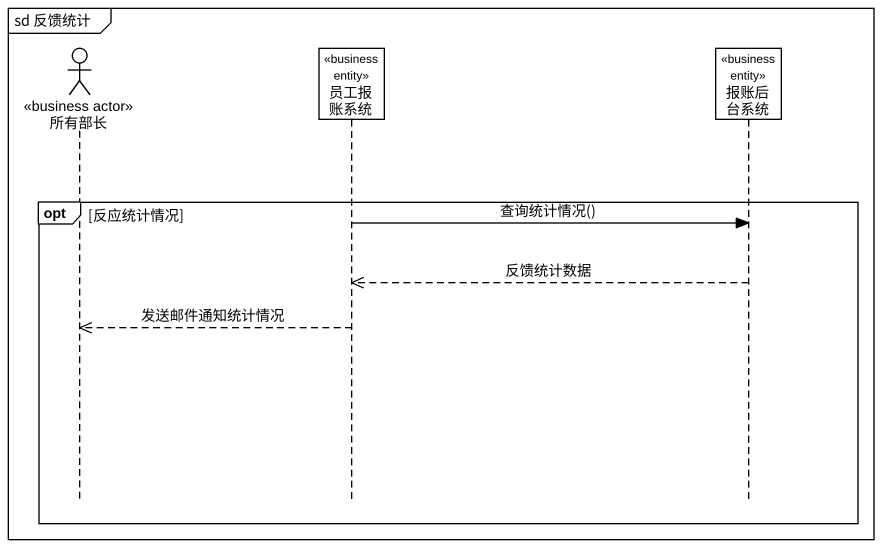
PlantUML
@startuml
mainframe sd 反馈统计
hide footbox
actor 所有部长 <<business actor>>
participant 员工报账系统 <<business entity>>
participant 报账后台系统 <<business entity>>

opt 反应统计情况
  员工报账系统 -> 报账后台系统 : 查询统计情况()
  报账后台系统 -->> 员工报账系统 : 反馈统计数据
  员工报账系统 -->> 所有部长 : 发送邮件通知统计情况
end
@enduml
